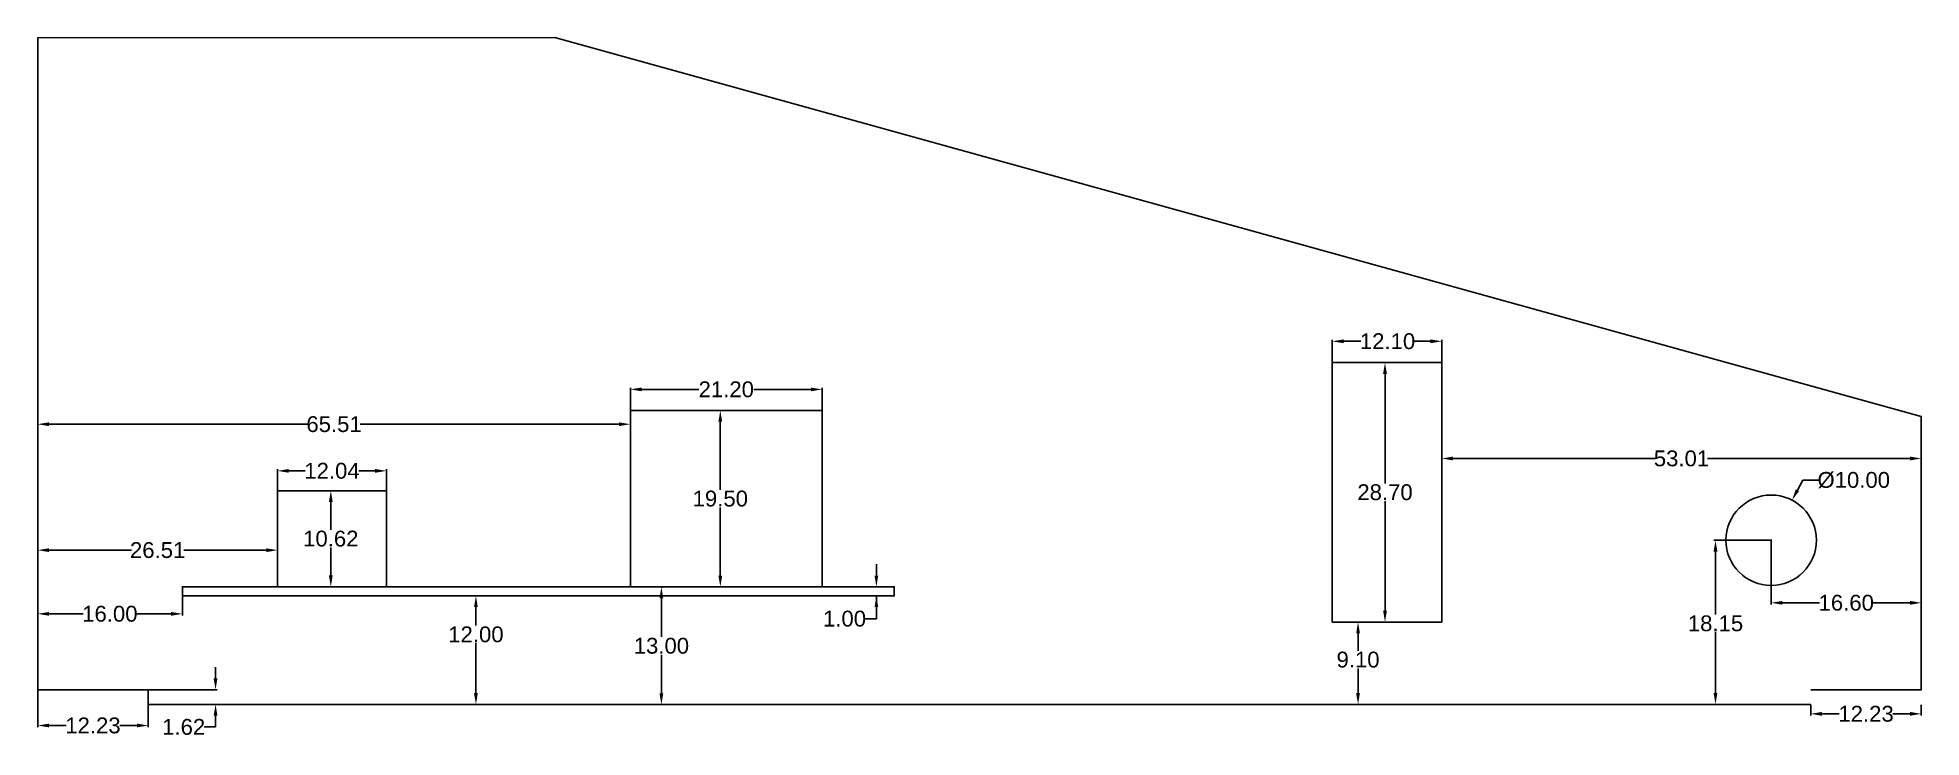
# Model space of a CAD drawing. Header units: millimetres. Extents: x 0 to 208, y -5 to 72.
import ezdxf

# ---------------------------------------------------------------- set-up
doc = ezdxf.new("R2010")
doc.units = ezdxf.units.MM
doc.header["$MEASUREMENT"] = 0
doc.styles.get("Standard").update_dxf_attribs({"font": 'arial.ttf'})
doc.dimstyles.get("Standard").update_dxf_attribs({"dimtxt": 1.75, "dimasz": 1.25, "dimexe": 0.18, "dimexo": 0.0625, "dimgap": 0.09, "dimtad": 0, "dimtih": 1, "dimtoh": 1, "dimzin": 0, "dimdsep": 46, "dimtxsty": 'Standard', "dimcen": 0.09, "dimadec": 0, "dimazin": 0, "dimtfac": 1, "dimtdec": 4, "dimtofl": 0, "dimtmove": 0, "dimatfit": 3, "dimfxl": 1, "dimtolj": 1, "dimtzin": 0, "dimarcsym": 0})

# ---------------------------------------------------------------- blocks, each defined once
blk = doc.blocks.new('*D6')
at = {"color": 0, "lineweight": -2}
for p, q in [((0, 15.49), (0, 15.61)), ((1.25, 15.43), (10.37, 15.43)), ((25.26, 15.43), (16.14, 15.43)), ((26.51, 15.49), (26.51, 15.61))]:
    blk.add_line(p, q, dxfattribs=at)
at = {"color": 0}
for points in [[(1.25, 15.64), (1.25, 15.22), (0, 15.43)], [(25.26, 15.22), (25.26, 15.64), (26.51, 15.43)]]:
    blk.add_solid(points, dxfattribs=at)
at = {"layer": 'Defpoints', "color": 0}
for p in [(0, 15.43), (26.51, 15.43), (26.51, 15.43)]:
    blk.add_point(p, dxfattribs=at)
at = {"color": 0, "insert": (13.26, 15.43), "char_height": 1.75, "attachment_point": 5}
blk.add_mtext('\\A1;26.51', dxfattribs=at)
blk = doc.blocks.new('*D7')
at = {"color": 0, "lineweight": -2}
for p, q in [((32.32, 22.01), (32.58, 22.01)), ((32.4, 20.76), (32.4, 17.68)), ((32.4, 12.64), (32.4, 15.72)), ((32.32, 11.39), (32.58, 11.39))]:
    blk.add_line(p, q, dxfattribs=at)
at = {"color": 0}
for points in [[(32.61, 20.76), (32.19, 20.76), (32.4, 22.01)], [(32.19, 12.64), (32.61, 12.64), (32.4, 11.39)]]:
    blk.add_solid(points, dxfattribs=at)
at = {"layer": 'Defpoints', "color": 0}
for p in [(32.26, 22.01), (32.26, 11.39), (32.4, 11.39)]:
    blk.add_point(p, dxfattribs=at)
at = {"color": 0, "insert": (32.4, 16.7), "char_height": 1.75, "attachment_point": 5}
blk.add_mtext('\\A1;10.62', dxfattribs=at)
blk = doc.blocks.new('*D8')
at = {"color": 0, "lineweight": -2}
for p, q in [((26.51, 19.81), (26.51, 24.38)), ((27.76, 24.2), (29.58, 24.2)), ((37.3, 24.2), (35.48, 24.2)), ((38.55, 19.81), (38.55, 24.38))]:
    blk.add_line(p, q, dxfattribs=at)
at = {"color": 0}
for points in [[(27.76, 24.41), (27.76, 23.99), (26.51, 24.2)], [(37.3, 23.99), (37.3, 24.41), (38.55, 24.2)]]:
    blk.add_solid(points, dxfattribs=at)
at = {"layer": 'Defpoints', "color": 0}
for p in [(38.55, 24.2), (26.51, 19.75), (38.55, 19.75)]:
    blk.add_point(p, dxfattribs=at)
at = {"color": 0, "insert": (32.53, 24.2), "char_height": 1.75, "attachment_point": 5}
blk.add_mtext('\\A1;12.04', dxfattribs=at)
blk = doc.blocks.new('*D9')
at = {"color": 0, "lineweight": -2}
for p, q in [((48.38, 10.38), (48.26, 10.38)), ((48.44, 9.13), (48.44, 7.09)), ((48.44, -0.37), (48.44, 5.13)), ((48.38, -1.62), (48.26, -1.62))]:
    blk.add_line(p, q, dxfattribs=at)
at = {"color": 0}
for points in [[(48.65, 9.13), (48.23, 9.13), (48.44, 10.38)], [(48.23, -0.37), (48.65, -0.37), (48.44, -1.62)]]:
    blk.add_solid(points, dxfattribs=at)
at = {"layer": 'Defpoints', "color": 0}
for p in [(48.44, 10.38), (48.44, 10.38), (48.44, -1.62)]:
    blk.add_point(p, dxfattribs=at)
at = {"color": 0, "insert": (48.44, 6.11), "char_height": 1.75, "attachment_point": 5}
blk.add_mtext('\\A1;12.00', dxfattribs=at)
blk = doc.blocks.new('*D10')
at = {"color": 0, "lineweight": -2}
for p, q in [((65.51, 29.41), (65.51, 33.39)), ((86.71, 29.41), (86.71, 33.39)), ((66.76, 33.21), (73.06, 33.21)), ((85.46, 33.21), (79.16, 33.21))]:
    blk.add_line(p, q, dxfattribs=at)
at = {"color": 0}
for points in [[(66.76, 33.42), (66.76, 33), (65.51, 33.21)], [(85.46, 33), (85.46, 33.42), (86.71, 33.21)]]:
    blk.add_solid(points, dxfattribs=at)
at = {"layer": 'Defpoints', "color": 0}
for p in [(86.71, 33.21), (65.51, 29.35), (86.71, 29.35)]:
    blk.add_point(p, dxfattribs=at)
at = {"color": 0, "insert": (76.11, 33.21), "char_height": 1.75, "attachment_point": 5}
blk.add_mtext('\\A1;21.20', dxfattribs=at)
blk = doc.blocks.new('*D11')
at = {"color": 0, "lineweight": -2}
for p, q in [((75.4, 30.88), (75.63, 30.88)), ((75.45, 29.63), (75.45, 22.11)), ((75.45, 12.63), (75.45, 20.15)), ((75.4, 11.38), (75.63, 11.38))]:
    blk.add_line(p, q, dxfattribs=at)
at = {"color": 0}
for points in [[(75.66, 29.63), (75.24, 29.63), (75.45, 30.88)], [(75.24, 12.63), (75.66, 12.63), (75.45, 11.38)]]:
    blk.add_solid(points, dxfattribs=at)
at = {"layer": 'Defpoints', "color": 0}
for p in [(75.34, 30.88), (75.34, 11.38), (75.45, 11.38)]:
    blk.add_point(p, dxfattribs=at)
at = {"color": 0, "insert": (75.45, 21.13), "char_height": 1.75, "attachment_point": 5}
blk.add_mtext('\\A1;19.50', dxfattribs=at)
blk = doc.blocks.new('*D12')
at = {"color": 0, "lineweight": -2}
for p, q in [((0, 29.42), (0, 29.54)), ((1.25, 29.36), (29.88, 29.36)), ((64.26, 29.36), (35.63, 29.36)), ((65.51, 29.42), (65.51, 29.54))]:
    blk.add_line(p, q, dxfattribs=at)
at = {"color": 0}
for points in [[(1.25, 29.57), (1.25, 29.15), (0, 29.36)], [(64.26, 29.15), (64.26, 29.57), (65.51, 29.36)]]:
    blk.add_solid(points, dxfattribs=at)
at = {"layer": 'Defpoints', "color": 0}
for p in [(0, 29.36), (65.51, 29.36), (65.51, 29.36)]:
    blk.add_point(p, dxfattribs=at)
at = {"color": 0, "insert": (32.76, 29.36), "char_height": 1.75, "attachment_point": 5}
blk.add_mtext('\\A1;65.51', dxfattribs=at)
blk = doc.blocks.new('*D13')
at = {"color": 0, "lineweight": -2}
for p, q in [((143.09, 35.86), (143.09, 38.71)), ((144.34, 38.53), (146.25, 38.53)), ((153.94, 38.53), (152.15, 38.53)), ((155.19, 35.94), (155.19, 38.71))]:
    blk.add_line(p, q, dxfattribs=at)
at = {"color": 0}
for points in [[(144.34, 38.74), (144.34, 38.32), (143.09, 38.53)], [(153.94, 38.32), (153.94, 38.74), (155.19, 38.53)]]:
    blk.add_solid(points, dxfattribs=at)
at = {"layer": 'Defpoints', "color": 0}
for p in [(155.19, 38.53), (143.09, 35.8), (155.19, 35.88)]:
    blk.add_point(p, dxfattribs=at)
at = {"color": 0, "insert": (149.2, 38.53), "char_height": 1.75, "attachment_point": 5}
blk.add_mtext('\\A1;12.10', dxfattribs=at)
blk = doc.blocks.new('*D14')
at = {"color": 0, "lineweight": -2}
for p, q in [((148.92, 36.18), (148.74, 36.18)), ((148.92, 34.93), (148.92, 22.81)), ((148.92, 8.73), (148.92, 20.85)), ((148.92, 7.48), (148.74, 7.48))]:
    blk.add_line(p, q, dxfattribs=at)
at = {"color": 0}
for points in [[(149.13, 34.93), (148.71, 34.93), (148.92, 36.18)], [(148.71, 8.73), (149.13, 8.73), (148.92, 7.48)]]:
    blk.add_solid(points, dxfattribs=at)
at = {"layer": 'Defpoints', "color": 0}
for p in [(148.98, 36.18), (148.92, 7.48), (148.98, 7.48)]:
    blk.add_point(p, dxfattribs=at)
at = {"color": 0, "insert": (148.92, 21.83), "char_height": 1.75, "attachment_point": 5}
blk.add_mtext('\\A1;28.70', dxfattribs=at)
blk = doc.blocks.new('*D15')
at = {"color": 0, "lineweight": -2}
for p, q in [((195.09, 23.17), (194.51, 22.06)), ((196.98, 23.17), (195.09, 23.17))]:
    blk.add_line(p, q, dxfattribs=at)
at = {"color": 0}
for p, q in [((191.51, 16.53), (191.69, 16.53)), ((191.6, 16.44), (191.6, 16.62))]:
    blk.add_line(p, q, dxfattribs=at)
blk.add_solid([(194.32, 22.16), (194.69, 21.97), (193.92, 20.96)], dxfattribs=at)
at = {"layer": 'Defpoints', "color": 0}
for p in [(193.92, 20.96), (189.28, 12.1)]:
    blk.add_point(p, dxfattribs=at)
at = {"color": 0, "insert": (200.73, 23.17), "char_height": 1.75, "attachment_point": 5}
blk.add_mtext('\\A1;%%c10.00', dxfattribs=at)
blk = doc.blocks.new('*D16')
at = {"color": 0, "lineweight": -2}
for p, q in [((191.6, 16.47), (191.6, 9.43)), ((208.2, 16.47), (208.2, 9.43)), ((192.85, 9.61), (196.95, 9.61)), ((206.95, 9.61), (202.85, 9.61))]:
    blk.add_line(p, q, dxfattribs=at)
at = {"color": 0}
for points in [[(192.85, 9.82), (192.85, 9.4), (191.6, 9.61)], [(206.95, 9.4), (206.95, 9.82), (208.2, 9.61)]]:
    blk.add_solid(points, dxfattribs=at)
at = {"layer": 'Defpoints', "color": 0}
for p in [(191.6, 16.53), (208.2, 16.53), (208.2, 9.61)]:
    blk.add_point(p, dxfattribs=at)
at = {"color": 0, "insert": (199.9, 9.61), "char_height": 1.75, "attachment_point": 5}
blk.add_mtext('\\A1;16.60', dxfattribs=at)
blk = doc.blocks.new('*D17')
at = {"color": 0, "lineweight": -2}
for p, q in [((191.55, 16.53), (185.27, 16.53)), ((185.45, 15.28), (185.45, 8.31)), ((185.45, -0.37), (185.45, 6.35)), ((191.55, -1.62), (185.27, -1.62))]:
    blk.add_line(p, q, dxfattribs=at)
at = {"color": 0}
for points in [[(185.66, 15.28), (185.24, 15.28), (185.45, 16.53)], [(185.24, -0.37), (185.66, -0.37), (185.45, -1.62)]]:
    blk.add_solid(points, dxfattribs=at)
at = {"layer": 'Defpoints', "color": 0}
for p in [(191.61, 16.53), (185.45, -1.62), (191.61, -1.62)]:
    blk.add_point(p, dxfattribs=at)
at = {"color": 0, "insert": (185.45, 7.33), "char_height": 1.75, "attachment_point": 5}
blk.add_mtext('\\A1;18.15', dxfattribs=at)
blk = doc.blocks.new('*D18')
at = {"color": 0, "lineweight": -2}
for p, q in [((145.88, 7.48), (145.76, 7.48)), ((145.94, 6.23), (145.94, 4.3)), ((145.94, -0.37), (145.94, 2.34)), ((145.88, -1.62), (145.76, -1.62))]:
    blk.add_line(p, q, dxfattribs=at)
at = {"color": 0}
for points in [[(146.15, 6.23), (145.73, 6.23), (145.94, 7.48)], [(145.73, -0.37), (146.15, -0.37), (145.94, -1.62)]]:
    blk.add_solid(points, dxfattribs=at)
at = {"layer": 'Defpoints', "color": 0}
for p in [(145.94, 7.48), (145.94, -1.62), (145.94, -1.62)]:
    blk.add_point(p, dxfattribs=at)
at = {"color": 0, "insert": (145.94, 3.32), "char_height": 1.75, "attachment_point": 5}
blk.add_mtext('\\A1;9.10', dxfattribs=at)
blk = doc.blocks.new('*D19')
at = {"color": 0, "lineweight": -2}
for p, q in [((155.19, 11.45), (155.19, 25.75)), ((156.44, 25.57), (178.82, 25.57)), ((206.95, 25.57), (184.57, 25.57)), ((208.2, 11.45), (208.2, 25.75))]:
    blk.add_line(p, q, dxfattribs=at)
at = {"color": 0}
for points in [[(156.44, 25.78), (156.44, 25.36), (155.19, 25.57)], [(206.95, 25.36), (206.95, 25.78), (208.2, 25.57)]]:
    blk.add_solid(points, dxfattribs=at)
at = {"layer": 'Defpoints', "color": 0}
for p in [(208.2, 25.57), (155.19, 11.39), (208.2, 11.39)]:
    blk.add_point(p, dxfattribs=at)
at = {"color": 0, "insert": (181.69, 25.57), "char_height": 1.75, "attachment_point": 5}
blk.add_mtext('\\A1;53.01', dxfattribs=at)
blk = doc.blocks.new('*D20')
at = {"color": 0, "lineweight": -2}
for p, q in [((0, 8.45), (0, 8.57)), ((1.25, 8.39), (5.03, 8.39)), ((14.75, 8.39), (10.93, 8.39)), ((16, 10.32), (16, 8.21))]:
    blk.add_line(p, q, dxfattribs=at)
at = {"color": 0}
for points in [[(1.25, 8.6), (1.25, 8.18), (0, 8.39)], [(14.75, 8.18), (14.75, 8.6), (16, 8.39)]]:
    blk.add_solid(points, dxfattribs=at)
at = {"layer": 'Defpoints', "color": 0}
for p in [(0, 8.39), (16, 10.38), (16, 8.39)]:
    blk.add_point(p, dxfattribs=at)
at = {"color": 0, "insert": (7.98, 8.39), "char_height": 1.75, "attachment_point": 5}
blk.add_mtext('\\A1;16.00', dxfattribs=at)
blk = doc.blocks.new('*D21')
at = {"color": 0, "lineweight": -2}
for p, q in [((69, 11.35), (69.12, 11.35)), ((68.94, 10.1), (68.94, 5.83)), ((68.94, -0.4), (68.94, 3.87)), ((68.93, -1.65), (69.12, -1.65))]:
    blk.add_line(p, q, dxfattribs=at)
at = {"color": 0}
for points in [[(69.15, 10.1), (68.73, 10.1), (68.94, 11.35)], [(68.73, -0.4), (69.15, -0.4), (68.94, -1.65)]]:
    blk.add_solid(points, dxfattribs=at)
at = {"layer": 'Defpoints', "color": 0}
for p in [(68.94, 11.35), (68.94, 11.35), (68.87, -1.65)]:
    blk.add_point(p, dxfattribs=at)
at = {"color": 0, "insert": (68.94, 4.85), "char_height": 1.75, "attachment_point": 5}
blk.add_mtext('\\A1;13.00', dxfattribs=at)
blk = doc.blocks.new('*D22')
at = {"color": 0, "lineweight": -2}
for p, q in [((0, -0.06), (0, -4.14)), ((12.23, -0.06), (12.23, -4.14)), ((1.25, -3.96), (3.16, -3.96)), ((10.98, -3.96), (9.07, -3.96))]:
    blk.add_line(p, q, dxfattribs=at)
at = {"color": 0}
for points in [[(1.25, -3.75), (1.25, -4.17), (0, -3.96)], [(10.98, -4.17), (10.98, -3.75), (12.23, -3.96)]]:
    blk.add_solid(points, dxfattribs=at)
at = {"layer": 'Defpoints', "color": 0}
for p in [(0, 0), (12.23, 0), (12.23, -3.96)]:
    blk.add_point(p, dxfattribs=at)
at = {"color": 0, "insert": (6.11, -3.96), "char_height": 1.75, "attachment_point": 5}
blk.add_mtext('\\A1;12.23', dxfattribs=at)
blk = doc.blocks.new('*D23')
at = {"color": 0, "lineweight": -2}
for p, q in [((195.97, -1.68), (195.97, -2.85)), ((208.2, -1.68), (208.2, -2.85)), ((197.22, -2.67), (199.13, -2.67)), ((206.95, -2.67), (205.04, -2.67))]:
    blk.add_line(p, q, dxfattribs=at)
at = {"color": 0}
for points in [[(197.22, -2.46), (197.22, -2.88), (195.97, -2.67)], [(206.95, -2.88), (206.95, -2.46), (208.2, -2.67)]]:
    blk.add_solid(points, dxfattribs=at)
at = {"layer": 'Defpoints', "color": 0}
for p in [(195.97, -1.62), (208.2, -1.62), (208.2, -2.67)]:
    blk.add_point(p, dxfattribs=at)
at = {"color": 0, "insert": (202.09, -2.67), "char_height": 1.75, "attachment_point": 5}
blk.add_mtext('\\A1;12.23', dxfattribs=at)
blk = doc.blocks.new('*D24')
at = {"color": 0, "lineweight": -2}
for p, q in [((19.66, 1.25), (19.66, 2.5)), ((12.29, 0), (19.84, 0)), ((12.29, -1.62), (19.84, -1.62)), ((19.66, -4.12), (18.41, -4.12)), ((19.66, -2.87), (19.66, -4.12))]:
    blk.add_line(p, q, dxfattribs=at)
at = {"color": 0}
for points in [[(19.45, 1.25), (19.87, 1.25), (19.66, 0)], [(19.87, -2.87), (19.45, -2.87), (19.66, -1.62)]]:
    blk.add_solid(points, dxfattribs=at)
at = {"layer": 'Defpoints', "color": 0}
for p in [(12.23, 0), (12.23, -1.62), (19.66, -1.62)]:
    blk.add_point(p, dxfattribs=at)
at = {"color": 0, "insert": (16.14, -4.12), "char_height": 1.75, "attachment_point": 5}
blk.add_mtext('\\A1;1.62', dxfattribs=at)
blk = doc.blocks.new('*D25')
at = {"color": 0, "lineweight": -2}
for p, q in [((92.7, 12.63), (92.7, 13.88)), ((92.64, 11.38), (92.52, 11.38)), ((92.64, 10.38), (92.52, 10.38)), ((92.7, 7.85), (92.7, 10.38)), ((91.45, 7.85), (92.7, 7.85))]:
    blk.add_line(p, q, dxfattribs=at)
at = {"color": 0}
for points in [[(92.5, 12.63), (92.91, 12.63), (92.7, 11.38)], [(92.91, 9.13), (92.5, 9.13), (92.7, 10.38)]]:
    blk.add_solid(points, dxfattribs=at)
at = {"layer": 'Defpoints', "color": 0}
for p in [(92.7, 11.38), (92.7, 10.38), (92.7, 10.38)]:
    blk.add_point(p, dxfattribs=at)
at = {"color": 0, "insert": (89.18, 7.85), "char_height": 1.75, "attachment_point": 5}
blk.add_mtext('\\A1;1.00', dxfattribs=at)

msp = doc.modelspace()

# ---------------------------------------------------------------- linework, layer by layer
msp.add_line((12.23, -1.62), (195.97, -1.62))
for points in [[(0, 0), (0, 72.1), (57.15, 72.11), (208.2, 30.2), (208.2, 0), (195.97, 0)], [(12.23, 0), (0, 0)]]:
    msp.add_lwpolyline(points)
for points in [[(143.09, 36.18), (143.09, 7.48), (155.19, 7.48), (155.19, 36.18)], [(65.51, 11.38), (65.51, 30.88), (86.71, 30.88), (86.71, 11.38)], [(38.55, 11.39), (38.55, 22.01), (26.51, 22.01), (26.51, 11.39)], [(16, 10.38), (16, 11.38), (94.68, 11.38), (94.68, 10.38)]]:
    msp.add_lwpolyline(points, close=True)
msp.add_circle((191.6, 16.53), 5)

# ---------------------------------------------------------------- dimensions: what is measured, and where the dimension line sits
for base, p1, p2, picture, middle in [((155.19, 38.53), (143.09, 35.8), (155.19, 35.88), '*D13', (149.2, 38.53)), ((208.2, 25.57), (155.19, 11.39), (208.2, 11.39), '*D19', (181.695, 25.57)), ((208.2, 9.61), (191.6, 16.53), (208.2, 16.53), '*D16', (199.9, 9.61)), ((16, 8.39), (0, 8.39), (16, 10.38), '*D20', (7.98, 8.39))]:
    dim = msp.add_linear_dim(base=base, p1=p1, p2=p2, dimstyle='Standard')
    dim.commit()
    dim.dimension.update_dxf_attribs({"geometry": picture, "text_midpoint": middle, "dimtype": 160})
for base, p1, p2, picture, middle in [((148.92, 7.48), (148.98, 36.18), (148.98, 7.48), '*D14', (148.92, 21.83)), ((75.45, 11.38), (75.34, 30.88), (75.34, 11.38), '*D11', (75.45, 21.13)), ((32.4, 11.39), (32.26, 22.01), (32.26, 11.39), '*D7', (32.4, 16.7)), ((68.94, 11.35), (68.87, -1.65), (68.94, 11.35), '*D21', (68.94, 4.85)), ((19.66, -1.62), (12.23, 0), (12.23, -1.62), '*D24', (16.141, -4.12))]:
    dim = msp.add_linear_dim(base=base, p1=p1, p2=p2, angle=90, dimstyle='Standard')
    dim.commit()
    dim.dimension.update_dxf_attribs({"geometry": picture, "text_midpoint": middle})
for base, p1, p2, picture, middle in [((86.71, 33.21), (65.51, 29.35), (86.71, 29.35), '*D10', (76.11, 33.21)), ((65.51, 29.36), (0, 29.36), (65.51, 29.36), '*D12', (32.755, 29.36)), ((38.55, 24.2), (26.51, 19.75), (38.55, 19.75), '*D8', (32.53, 24.2)), ((26.51, 15.43), (0, 15.43), (26.51, 15.43), '*D6', (13.255, 15.43)), ((12.23, -3.96), (0, 0), (12.23, 0), '*D22', (6.115, -3.96)), ((208.2, -2.67), (195.97, -1.62), (208.2, -1.62), '*D23', (202.085, -2.67))]:
    dim = msp.add_linear_dim(base=base, p1=p1, p2=p2, dimstyle='Standard')
    dim.commit()
    dim.dimension.update_dxf_attribs({"geometry": picture, "text_midpoint": middle})
dim = msp.add_diameter_dim_2p(p1=(189.275, 12.103), p2=(193.925, 20.957), dimstyle='Standard')
dim.commit()
dim.dimension.update_dxf_attribs({"geometry": '*D15', "text_midpoint": (200.734, 23.17), "dimtype": 163})
for base, p1, p2, picture, middle in [((185.45, -1.62), (191.61, 16.53), (191.61, -1.62), '*D17', (185.45, 7.33)), ((92.705, 10.38), (92.705, 11.38), (92.705, 10.38), '*D25', (89.18, 7.85)), ((48.44, 10.38), (48.44, -1.62), (48.44, 10.38), '*D9', (48.44, 6.11)), ((145.94, -1.62), (145.94, 7.48), (145.94, -1.62), '*D18', (145.94, 3.32))]:
    dim = msp.add_linear_dim(base=base, p1=p1, p2=p2, angle=90, dimstyle='Standard')
    dim.commit()
    dim.dimension.update_dxf_attribs({"geometry": picture, "text_midpoint": middle, "dimtype": 160})

doc.saveas('drawing.dxf')
